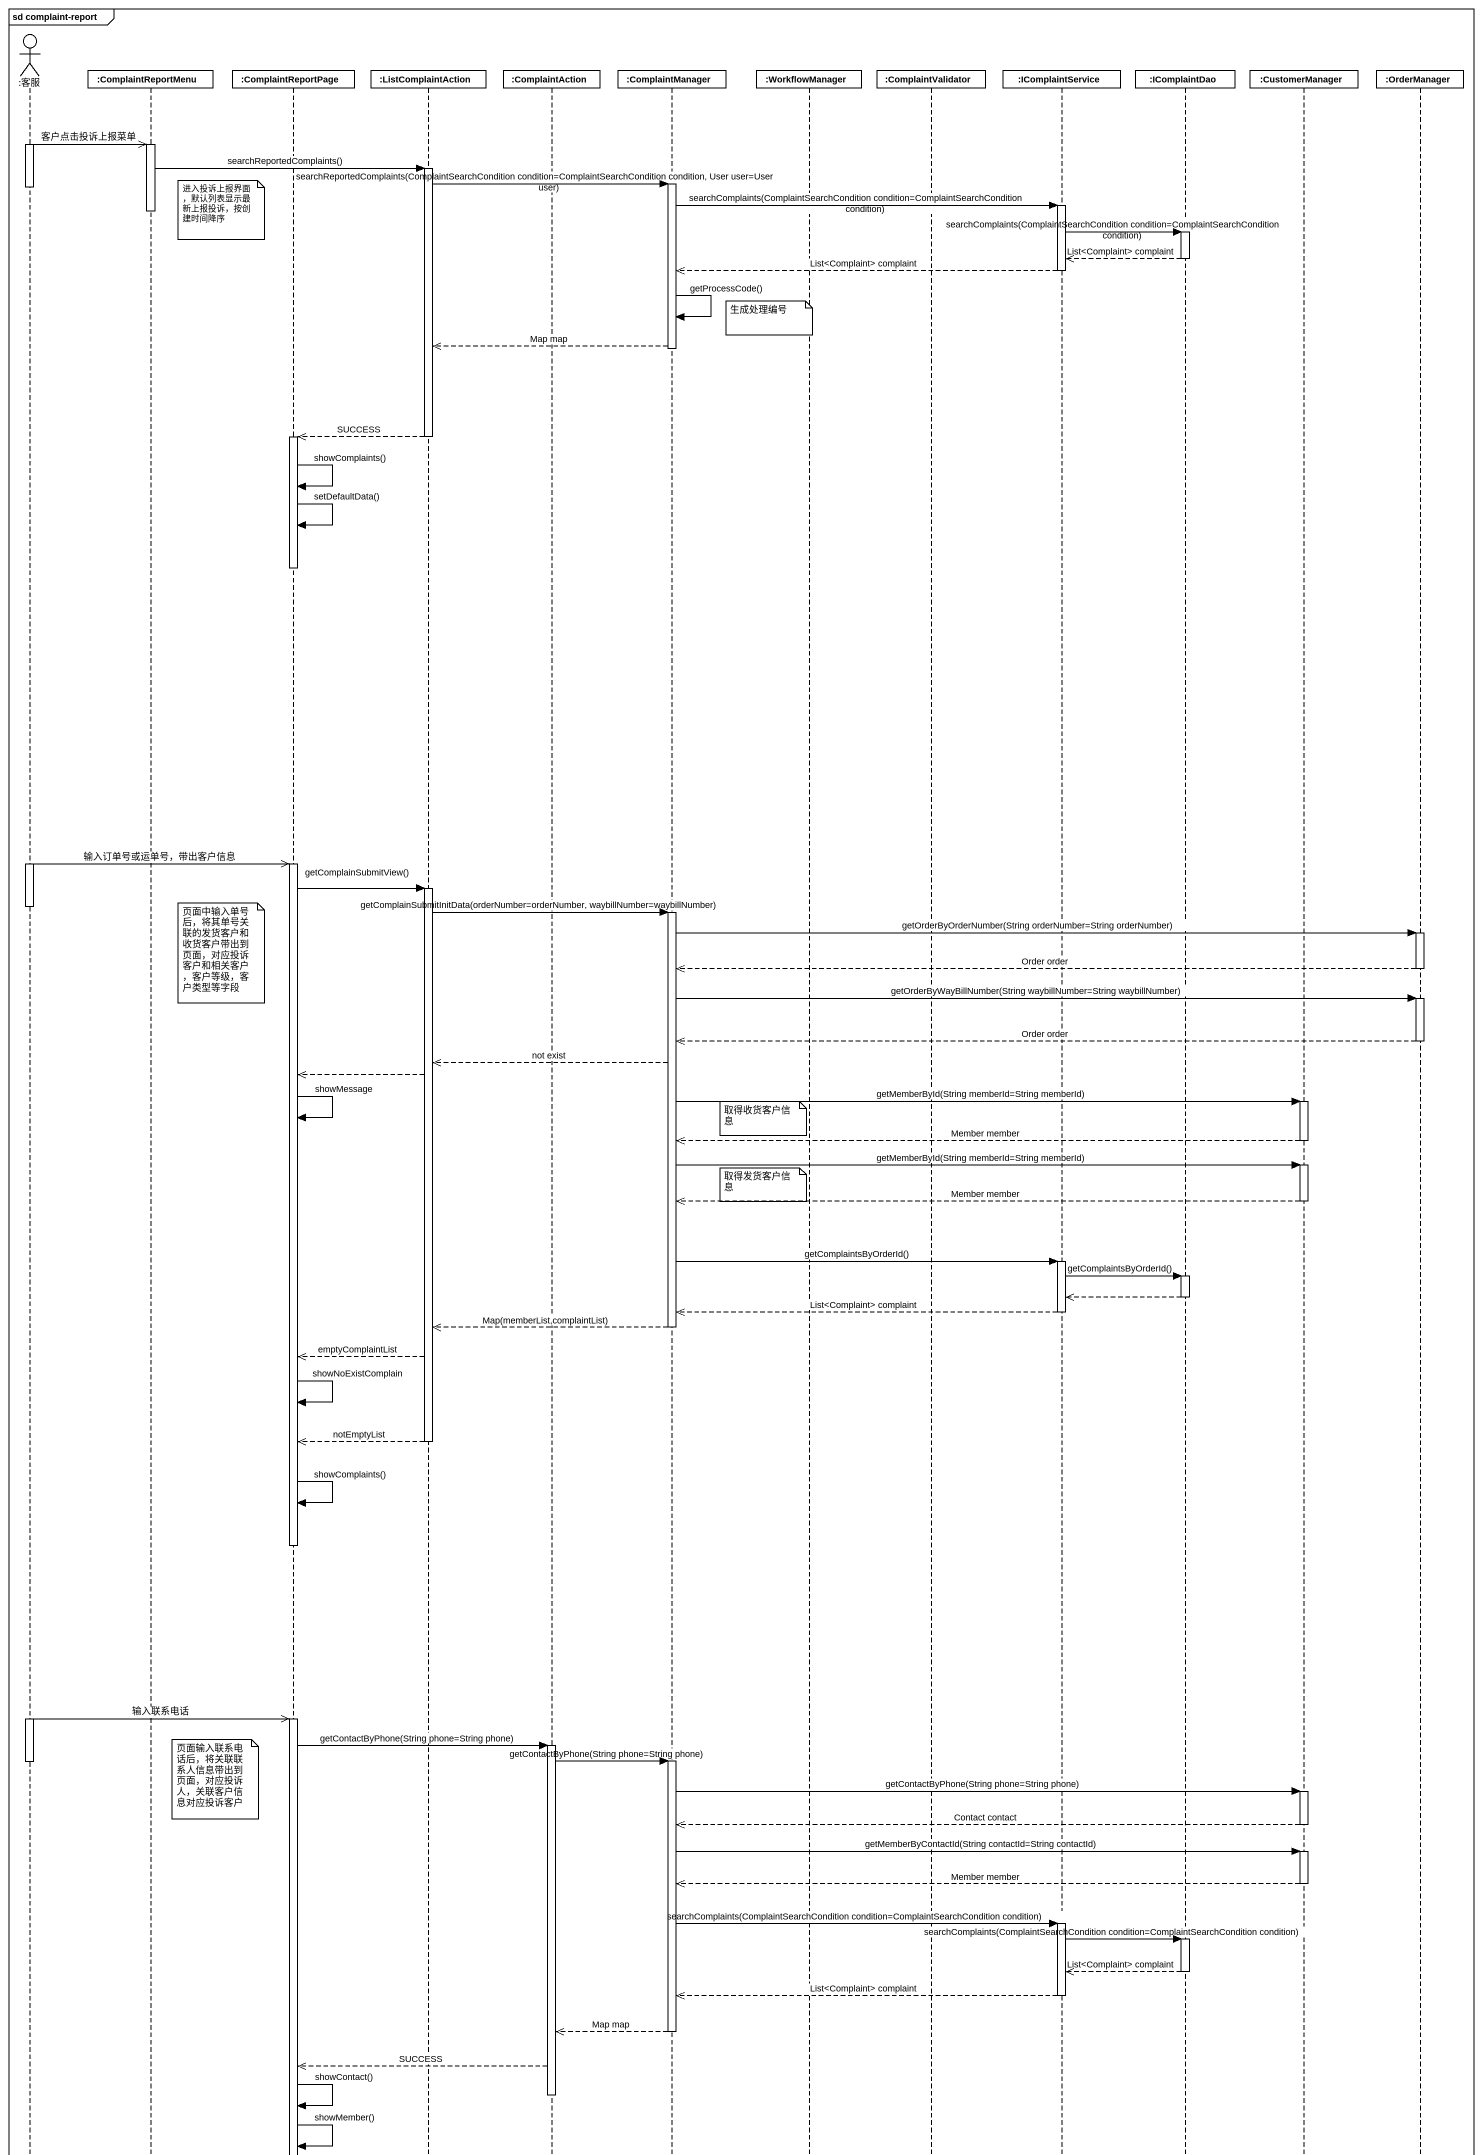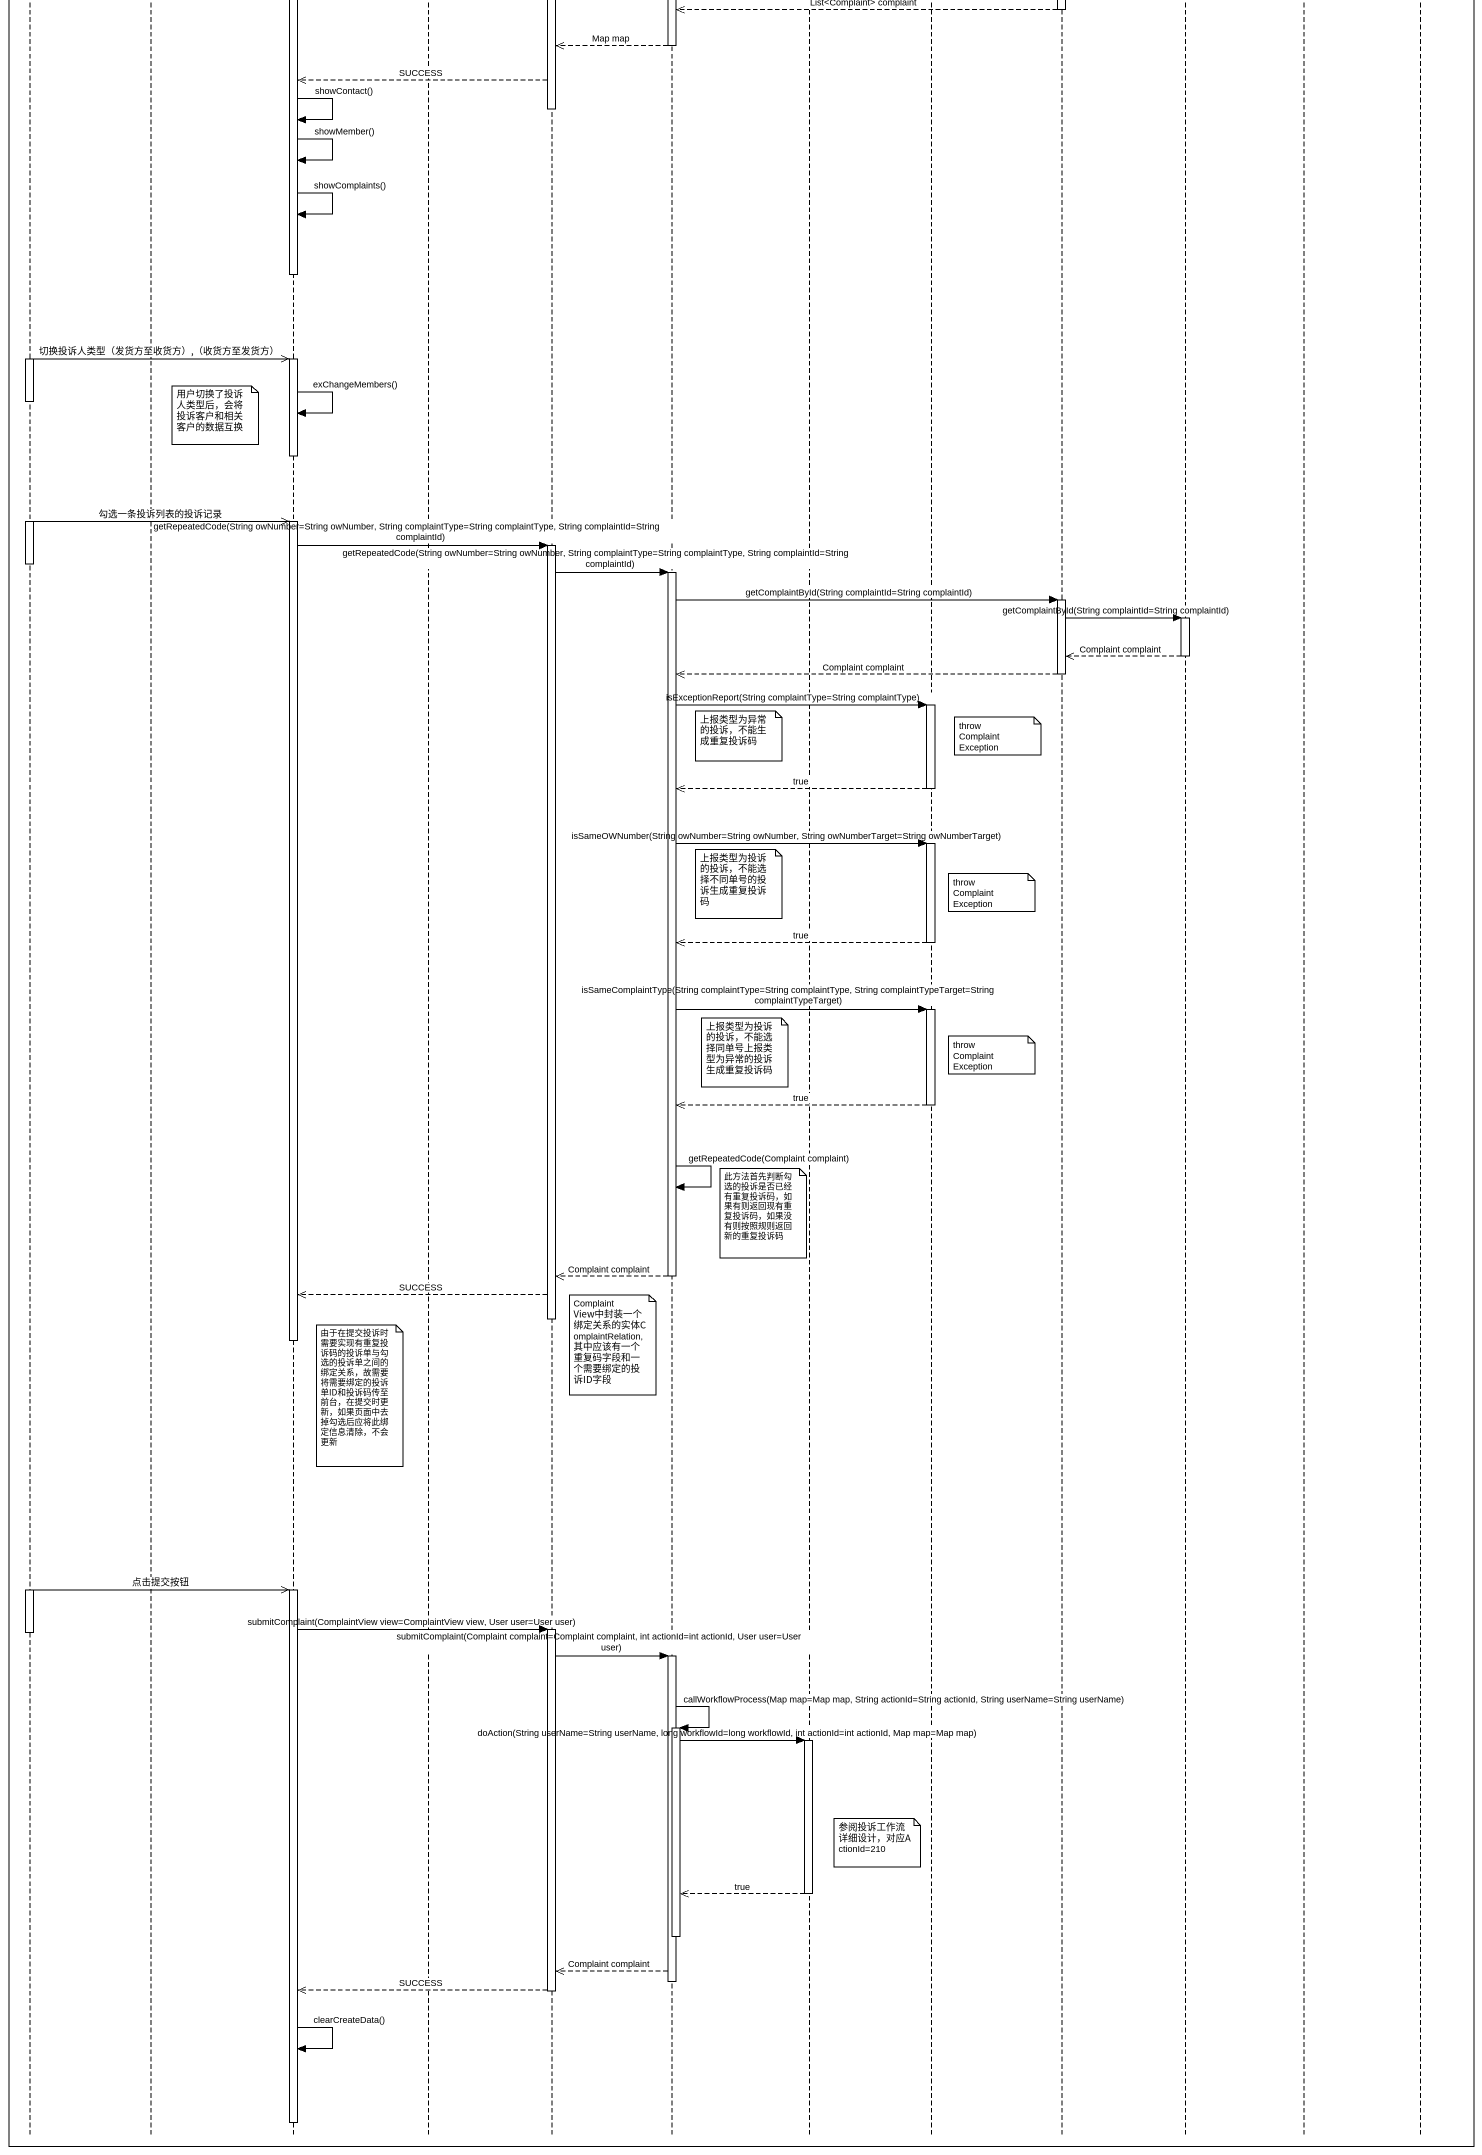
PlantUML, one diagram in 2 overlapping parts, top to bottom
@startuml
mainframe sd complaint-report
hide footbox
actor ":客服" as 客服
participant ":ComplaintReportMenu" as ComplaintReportMenu
participant ":ComplaintReportPage" as ComplaintReportPage
participant ":ListComplaintAction" as ListComplaintAction
participant ":ComplaintAction" as ComplaintAction
participant ":ComplaintManager" as ComplaintManager
participant ":WorkflowManager" as WorkflowManager
participant ":ComplaintValidator" as ComplaintValidator
participant ":IComplaintService" as IComplaintService
participant ":IComplaintDao" as IComplaintDao
participant ":CustomerManager" as CustomerManager
participant ":OrderManager" as OrderManager

activate 客服
客服 ->> ComplaintReportMenu : 客户点击投诉上报菜单
activate ComplaintReportMenu
ComplaintReportMenu -> ListComplaintAction : searchReportedComplaints()
activate ListComplaintAction
ListComplaintAction -> ComplaintManager : searchReportedComplaints(ComplaintSearchCondition condition=ComplaintSearchCondition condition, User user=User user)
activate ComplaintManager
deactivate 客服
ComplaintManager -> IComplaintService : searchComplaints(ComplaintSearchCondition condition=ComplaintSearchCondition condition)
activate IComplaintService
note right of ComplaintReportMenu : 进入投诉上报界面，默认列表显示最新上报投诉，按创建时间降序
deactivate ComplaintReportMenu
IComplaintService -> IComplaintDao : searchComplaints(ComplaintSearchCondition condition=ComplaintSearchCondition condition)
activate IComplaintDao
IComplaintDao -->> IComplaintService : List<Complaint> complaint
deactivate IComplaintDao
IComplaintService -->> ComplaintManager : List<Complaint> complaint
deactivate IComplaintService
ComplaintManager -> ComplaintManager : getProcessCode()
note over WorkflowManager : 生成处理编号
ComplaintManager -->> ListComplaintAction : Map map
deactivate ComplaintManager
ListComplaintAction -->> ComplaintReportPage : SUCCESS
deactivate ListComplaintAction
activate ComplaintReportPage
ComplaintReportPage -> ComplaintReportPage : showComplaints()
ComplaintReportPage -> ComplaintReportPage : setDefaultData()
deactivate ComplaintReportPage
activate 客服
客服 ->> ComplaintReportPage : 输入订单号或运单号，带出客户信息
activate ComplaintReportPage
ComplaintReportPage -> ListComplaintAction : getComplainSubmitView()
activate ListComplaintAction
deactivate 客服
ListComplaintAction -> ComplaintManager : getComplainSubmitInitData(orderNumber=orderNumber, waybillNumber=waybillNumber)
activate ComplaintManager
ComplaintManager -> OrderManager : getOrderByOrderNumber(String orderNumber=String orderNumber)
activate OrderManager
note right of ComplaintReportMenu : 页面中输入单号后，将其单号关联的发货客户和收货客户带出到页面，对应投诉客户和相关客户，客户等级，客户类型等字段
OrderManager -->> ComplaintManager : Order order
deactivate OrderManager
ComplaintManager -> OrderManager : getOrderByWayBillNumber(String waybillNumber=String waybillNumber)
activate OrderManager
OrderManager -->> ComplaintManager : Order order
deactivate OrderManager
ComplaintManager -->> ListComplaintAction : not exist
ListComplaintAction -->> ComplaintReportPage
ComplaintManager -> CustomerManager : getMemberById(String memberId=String memberId)
activate CustomerManager
ComplaintReportPage -> ComplaintReportPage : showMessage
note left of WorkflowManager : 取得收货客户信息
CustomerManager -->> ComplaintManager : Member member
deactivate CustomerManager
ComplaintManager -> CustomerManager : getMemberById(String memberId=String memberId)
activate CustomerManager
note left of WorkflowManager : 取得发货客户信息
CustomerManager -->> ComplaintManager : Member member
deactivate CustomerManager
ComplaintManager -> IComplaintService : getComplaintsByOrderId()
activate IComplaintService
IComplaintService -> IComplaintDao : getComplaintsByOrderId()
activate IComplaintDao
IComplaintDao -->> IComplaintService
deactivate IComplaintDao
IComplaintService -->> ComplaintManager : List<Complaint> complaint
deactivate IComplaintService
ComplaintManager -->> ListComplaintAction : Map(memberList,complaintList)
deactivate ComplaintManager
ListComplaintAction -->> ComplaintReportPage : emptyComplaintList
ComplaintReportPage -> ComplaintReportPage : showNoExistComplain
ListComplaintAction -->> ComplaintReportPage : notEmptyList
deactivate ListComplaintAction
ComplaintReportPage -> ComplaintReportPage : showComplaints()
deactivate ComplaintReportPage
activate 客服
客服 ->> ComplaintReportPage : 输入联系电话
activate ComplaintReportPage
ComplaintReportPage -> ComplaintAction : getContactByPhone(String phone=String phone)
activate ComplaintAction
ComplaintAction -> ComplaintManager : getContactByPhone(String phone=String phone)
activate ComplaintManager
deactivate 客服
note right of ComplaintReportMenu : 页面输入联系电话后，将关联联系人信息带出到页面，对应投诉人，关联客户信息对应投诉客户
ComplaintManager -> CustomerManager : getContactByPhone(String phone=String phone)
activate CustomerManager
CustomerManager -->> ComplaintManager : Contact contact
deactivate CustomerManager
ComplaintManager -> CustomerManager : getMemberByContactId(String contactId=String contactId)
activate CustomerManager
CustomerManager -->> ComplaintManager : Member member
deactivate CustomerManager
ComplaintManager -> IComplaintService : searchComplaints(ComplaintSearchCondition condition=ComplaintSearchCondition condition)
activate IComplaintService
IComplaintService -> IComplaintDao : searchComplaints(ComplaintSearchCondition condition=ComplaintSearchCondition condition)
activate IComplaintDao
IComplaintDao -->> IComplaintService : List<Complaint> complaint
deactivate IComplaintDao
IComplaintService -->> ComplaintManager : List<Complaint> complaint
deactivate IComplaintService
ComplaintManager -->> ComplaintAction : Map map
deactivate ComplaintManager
ComplaintAction -->> ComplaintReportPage : SUCCESS
deactivate ComplaintAction
ComplaintReportPage -> ComplaintReportPage : showContact()
ComplaintReportPage -> ComplaintReportPage : showMember()
ComplaintReportPage -> ComplaintReportPage : showComplaints()
deactivate ComplaintReportPage
activate 客服
客服 ->> ComplaintReportPage : 切换投诉人类型（发货方至收货方）,（收货方至发货方）
activate ComplaintReportPage
deactivate 客服
ComplaintReportPage -> ComplaintReportPage : exChangeMembers()
note right of ComplaintReportMenu : 用户切换了投诉人类型后，会将投诉客户和相关客户的数据互换
deactivate ComplaintReportPage
activate 客服
客服 ->> ComplaintReportPage : 勾选一条投诉列表的投诉记录
activate ComplaintReportPage
ComplaintReportPage -> ComplaintAction : getRepeatedCode(String owNumber=String owNumber, String complaintType=String complaintType, String complaintId=String complaintId)
activate ComplaintAction
deactivate 客服
ComplaintAction -> ComplaintManager : getRepeatedCode(String owNumber=String owNumber, String complaintType=String complaintType, String complaintId=String complaintId)
activate ComplaintManager
ComplaintManager -> IComplaintService : getComplaintById(String complaintId=String complaintId)
activate IComplaintService
IComplaintService -> IComplaintDao : getComplaintById(String complaintId=String complaintId)
activate IComplaintDao
IComplaintDao -->> IComplaintService : Complaint complaint
deactivate IComplaintDao
IComplaintService -->> ComplaintManager : Complaint complaint
deactivate IComplaintService
ComplaintManager -> ComplaintValidator : isExceptionReport(String complaintType=String complaintType)
activate ComplaintValidator
note left of IComplaintService : throw ComplaintException
note right of ComplaintManager : 上报类型为异常的投诉，不能生成重复投诉码
ComplaintValidator -->> ComplaintManager : true
deactivate ComplaintValidator
ComplaintManager -> ComplaintValidator : isSameOWNumber(String owNumber=String owNumber, String owNumberTarget=String owNumberTarget)
activate ComplaintValidator
note right of ComplaintManager : 上报类型为投诉的投诉，不能选择不同单号的投诉生成重复投诉码
note right of ComplaintValidator : throw ComplaintException
ComplaintValidator -->> ComplaintManager : true
deactivate ComplaintValidator
ComplaintManager -> ComplaintValidator : isSameComplaintType(String complaintType=String complaintType, String complaintTypeTarget=String complaintTypeTarget)
activate ComplaintValidator
note left of WorkflowManager : 上报类型为投诉的投诉，不能选择同单号上报类型为异常的投诉生成重复投诉码
note right of ComplaintValidator : throw ComplaintException
ComplaintValidator -->> ComplaintManager : true
deactivate ComplaintValidator
ComplaintManager -> ComplaintManager : getRepeatedCode(Complaint complaint)
note left of WorkflowManager : 此方法首先判断勾选的投诉是否已经有重复投诉码，如果有则返回现有重复投诉码，如果没有则按照规则返回新的重复投诉码
ComplaintManager -->> ComplaintAction : Complaint complaint
deactivate ComplaintManager
ComplaintAction -->> ComplaintReportPage : SUCCESS
deactivate ComplaintAction
deactivate ComplaintReportPage
note left of ComplaintManager : ComplaintView中封装一个绑定关系的实体ComplaintRelation,其中应该有一个重复码字段和一个需要绑定的投诉ID字段
note right of ComplaintReportPage : 由于在提交投诉时需要实现有重复投诉码的投诉单与勾选的投诉单之间的绑定关系，故需要将需要绑定的投诉单ID和投诉码传至前台，在提交时更新，如果页面中去掉勾选后应将此绑定信息清除，不会更新
activate 客服
客服 ->> ComplaintReportPage : 点击提交按钮
activate ComplaintReportPage
ComplaintReportPage -> ComplaintAction : submitComplaint(ComplaintView view=ComplaintView view, User user=User user)
activate ComplaintAction
deactivate 客服
ComplaintAction -> ComplaintManager : submitComplaint(Complaint complaint=Complaint complaint, int actionId=int actionId, User user=User user)
activate ComplaintManager
ComplaintManager -> ComplaintManager : callWorkflowProcess(Map map=Map map, String actionId=String actionId, String userName=String userName)
activate ComplaintManager
ComplaintManager -> WorkflowManager : doAction(String userName=String userName, long workflowId=long workflowId, int actionId=int actionId, Map map=Map map)
activate WorkflowManager
note left of ComplaintValidator : 参阅投诉工作流详细设计，对应ActionId=210
WorkflowManager -->> ComplaintManager : true
deactivate WorkflowManager
deactivate ComplaintManager
ComplaintManager -->> ComplaintAction : Complaint complaint
deactivate ComplaintManager
ComplaintAction -->> ComplaintReportPage : SUCCESS
deactivate ComplaintAction
ComplaintReportPage -> ComplaintReportPage : clearCreateData()
deactivate ComplaintReportPage
@enduml
